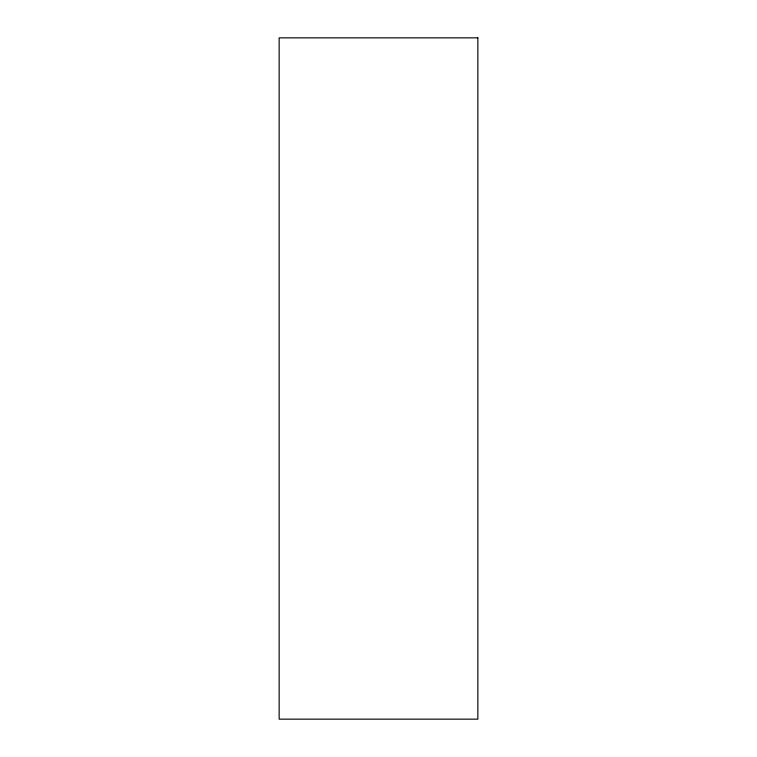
<?xml version="1.0" encoding="UTF-8"?>
<svg xmlns="http://www.w3.org/2000/svg" width="757" height="757" viewBox="0 0 757 757"><rect width="100%" height="100%" fill="white"/><g stroke="black" fill="none" stroke-linecap="round" stroke-linejoin="round"><path stroke-width="1.14" d="M477.856 37.85L279.144 37.85L279.144 719.15L477.856 719.15L477.856 37.85"/></g></svg>
